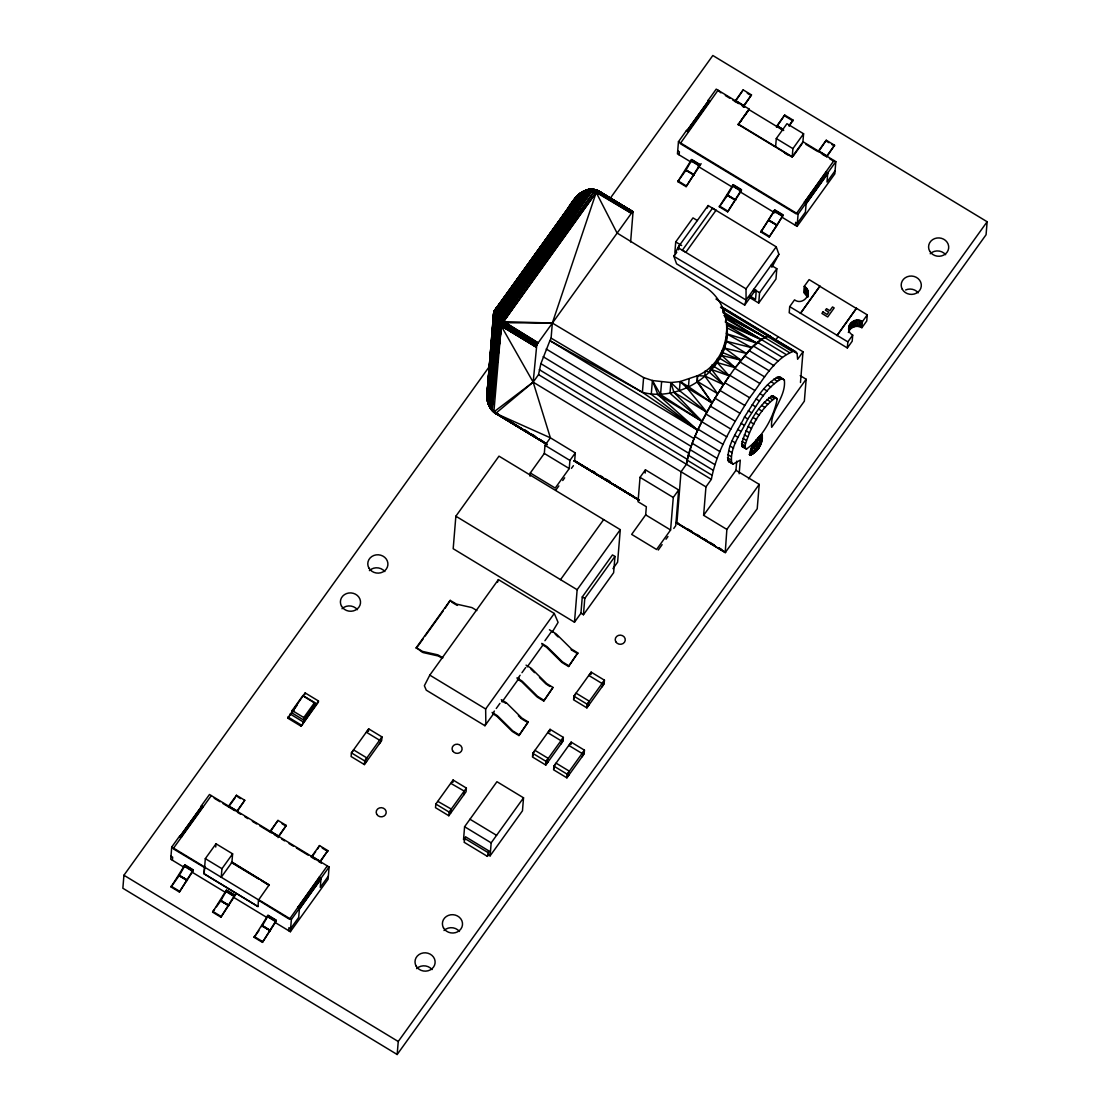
<?xml version="1.0" encoding="UTF-8"?>
<svg xmlns="http://www.w3.org/2000/svg" width="1110" height="1110" viewBox="0 0 1110 1110"><rect width="100%" height="100%" fill="white"/><g stroke="black" fill="none" stroke-linecap="round" stroke-linejoin="round"><path stroke-width="1.5" d="M492.285 333.624L487.235 391.761L493.589 313.506L496.434 308.483L493.95 311.938L487.054 392.982L487.262 399.6L490.093 407.758L487.665 401.834L487.831 392.371L487.235 399.711L489.094 405.913L492.632 411.061L495.865 413.628L546.148 443.917M494.491 312.243L487.318 399.78L493.95 311.938L574.286 199.328C579.587 191.406 591.311 185.897 599.858 191.822L633.047 211.774L630.619 242.035M487.831 386.349L487.262 399.6M487.956 388.181C485.472 397.13 487.512 408.411 495.865 413.628C487.526 408.466 485.445 397.172 487.9 388.25M536.296 346.223L503.066 326.076C496.919 323.426 490.01 314.199 496.434 308.483C491.536 312.992 496.864 321.4 501.817 323.926L536.754 345.168L533.161 382.145L550.38 437.812L575.299 452.922L574.633 461.052M677.78 522.879L676.864 523.296L681.027 471.764L686.424 464.257C690.018 442.182 701.534 422.369 712.079 402.972L697.413 381.438L697.496 375.735C731.268 360.833 737.276 310.717 707.514 288.614L617.035 232.989L596.223 192.502C581.765 185.536 570.485 202.228 565.462 213.203M761.141 439.865L761.058 441.169L762.306 438.658L762.223 434.967L761.46 434.718C756.118 439.227 748.764 448.648 750.277 455.1C756.174 452.797 759.851 447.344 761.765 441.572L762.348 435.647L760.378 445.568L758.102 448.995L750.776 454.864L756.909 450.382L756.659 445.984L754.467 442.696M547.258 444.638L494.116 412.393L488.303 403.957L494.436 318.417L503.066 326.076L536.144 346.667L501.262 325.438C495.948 322.913 491.231 315.726 494.866 310.106L576.77 196.498L494.671 311.105C492.091 316.711 496.461 323.079 501.29 326.062L536.047 347.028L501.221 325.882L499.777 324.925L499.958 323.426L591.63 191.114L592.934 190.518L599.081 191.877L633.047 211.774L598.04 190.712C588.314 186.355 577.464 193.168 572.746 201.77L565.129 213.189M493.95 311.938L493.839 316.752L497.766 323.135L536.144 346.667L498.792 324.092L498.556 322.219L500.388 319.541L495.56 313.977L583.374 192.155C588.134 189.657 594.405 188.644 599.081 191.877L632.547 211.83L599.539 191.572C591.783 186.633 581.418 190.573 576.007 197.219M493.548 315.032L495.754 308.941L494.089 313.173L496.503 319.167L496.142 321.109M496.434 308.483L494.907 309.981L576.978 196.179L586.08 190.268L584.387 191.308L592.421 189.505L599.858 191.766C593.892 187.909 585.594 189.075 580.294 193.681L494.671 311.688L496.156 315.309L498.237 317.224L496.503 319.167L494.63 317.557L495.185 316.322L583.374 192.155C586.871 188.395 595.265 189.144 599.705 191.558L632.769 211.705L597.874 190.615L596.153 192.46L593.725 191.558L501.54 320.873L504.162 323.87L537.393 344.003L536.754 345.168L496.406 321.609L495.324 318.792L583.374 192.155C587.87 189.047 594.71 188.492 599.525 191.572L633.088 211.954M494.033 317.266L494.56 318.542C493.312 309.454 497.863 320.124 500.235 322.774L496.184 320.041L493.839 316.752L494.519 310.911L580.044 193.82C585.303 189.352 593.392 188.381 599.525 191.572L597.763 190.615L599.525 191.572M762.223 434.967L762.306 438.658M487.554 392.454L487.748 390.248L486.943 395.84L487.748 390.248L487.734 399.212M487.817 394.591L487.873 399.142M574.286 199.328L581.737 192.46L588.952 190.753L596.306 192.21L552.336 323.052L551.101 338.134L549.908 340.659L642.399 392.316C681.748 402.916 730.81 369.131 727.105 326.34L726.495 333.735L751.775 347.721L764.707 337.121L767.801 336.025L770.187 336.191L771.811 337.634M486.943 395.965L493.742 316.183L487.137 398.837L490.162 407.758L496.031 413.614C488.025 409.007 486.027 398.934 487.54 390.373M494.713 412.185L499.458 415.057L492.757 411.033L488.4 404.012L496.406 321.609L488.247 403.499L494.089 317.46L487.623 401.459L490.134 407.731L496.031 413.614L491.314 409.479L493.339 410.644M487.318 399.78L493.562 314.754M488.886 379.176L488.4 384.282L488.899 377.511M489.441 370.726L490.12 362.262M490.523 357.17L491.217 348.693M491.619 343.614L492.299 335.137M492.715 330.045L493.395 321.567M493.797 316.489L494.214 311.397M490.218 365.37L123.931 875.249L122.863 888.25L397.172 1054.5L986.068 234.751L987.137 221.75L712.828 55.5L609.626 199.162M275.447 922.688L290.362 931.72L328.102 879.189L329.101 866.993L209.471 794.496L201.382 805.749L203.213 806.859L201.59 806.346L179.751 836.663L181.651 836.884L179.82 835.774L171.731 847.027L170.732 859.223L184.177 867.368M172.397 860.236L172.647 857.184L170.982 856.171M171.065 886.973L184.954 864.857L193.251 869.893L179.376 892.01L171.065 886.973L179.279 875.485M179.751 836.663L179.82 835.774M201.382 805.749L201.59 806.346M232.614 853.854L221.945 868.714L221.237 877.247L231.907 862.387L232.614 853.854L216.006 843.78L205.322 858.64L204.087 873.681L257.978 906.551L203.976 873.834L204.656 866.771M211.233 796.411L211.302 795.606L173.562 848.137L173.493 848.956L204.587 867.59M215.728 847.027L216.006 843.78M212.607 912.156L226.482 890.026L234.793 895.062L220.918 917.179L212.607 912.156L214.521 909.492M236.388 796.05L236.458 795.246L244.755 800.282L237.041 811.743M254.134 937.326L268.023 915.195L276.334 920.232L262.446 942.362L254.134 937.326L258.921 930.666M257.978 906.551L258.547 899.641L291.361 919.538L290.362 931.72M231.948 861.984L269.3 885.045L231.907 862.387M278.027 837.62L286.297 825.451L277.986 820.415L270.271 831.889M316.197 705.211L316.295 703.99L303.002 695.928L305.167 692.931L318.459 700.979L318.362 702.2L301.101 726.217L287.809 718.17L302.017 697.316M289.96 715.159L290.071 713.938L303.363 722L303.252 723.221M291.972 712.939L292.18 710.511L302.961 695.498L314.588 702.547L314.394 704.989L303.613 719.988L291.972 712.939L293.942 710.22M301.101 726.217L318.459 700.979M305.07 694.152L305.167 692.931M303.613 719.988L303.807 717.559L314.588 702.547M288.697 930.721L288.947 927.669L290.612 928.682L298.701 917.415L299.45 908.271L297.619 907.175L299.381 909.173L320.943 879.148L319.194 877.15L321.012 878.26L320.263 887.403L328.352 876.137M320.11 862.095L327.839 850.621L319.527 845.584L317.543 849.067M327.214 866.702L327.284 865.883L289.46 919.233L258.588 900.307M351.412 752.871L351.107 756.534L364.399 764.582L381.66 740.564L381.965 736.915L368.673 728.854L351.412 752.871L364.704 760.933L364.399 764.582M368.464 731.296L368.673 728.854M366.564 761.585L364.982 763.43L365.218 760.586L366.855 757.922L353.577 749.874L351.925 752.524M379.495 743.575L381.146 740.911L381.382 738.067L379.773 740.314L366.48 732.267L368.09 730.005M442.335 658.355L438.408 656.024L423.534 652.666A2.969 1.068 35.7 0 1 421.994 652L416.264 647.671L450.23 600.385L456.432 604.09L471.306 607.447A2.969 1.068 35.7 0 1 472.832 608.113L476.856 610.556M397.172 1054.5L398.24 1041.499L987.137 221.75M612.984 568.611L617.604 562.173L620.282 529.664L498.987 456.154L455.863 516.206L453.185 548.715L574.481 622.224L580.946 613.219L582.278 596.958L612.47 554.931L614.968 556.443L613.636 572.691L583.444 614.732L580.946 613.219M450.23 600.385L445.165 608.155M435.814 804.029L435.522 807.678L448.815 815.739L466.061 791.721L466.366 788.058L453.074 780.011L435.814 804.029L449.106 812.076L448.815 815.739M437.937 801.434L451.27 809.079L450.965 812.742M450.882 783.41L464.202 791.069L463.911 794.718M452.866 782.453L453.074 780.011M486.943 395.84L493.589 313.506M546.8 444.18L494.103 412.323L490.093 407.772L496.725 321.955L488.4 404.012L491.286 409.465L495.712 413.364L547.244 444.597M489.024 403.346L488.386 403.762L489.732 406.857L498.792 324.092L491.758 409.77L501.817 323.926L596.472 191.933L591.63 191.114L500.638 319.333L590.77 191.059L500.208 319L504.162 323.87L537.74 343.42L632.284 212.052M463.522 839.743L464.59 826.728L496.947 781.704L523.531 797.812L522.463 810.813L490.107 855.852L488.442 854.839L488.775 850.857L465.506 836.76L464.105 842.254L487.373 856.351L488.442 854.839M487.373 856.351L488.775 850.857M490.107 855.852L491.175 842.851L523.531 797.812M530.039 476.218L530.303 472.971L544.316 453.449L544.996 445.318L550.38 437.812L495.712 413.364L490.162 407.758M494.408 711.038L492.576 713.591L496.878 716.269L511.682 730.893A2.969 1.068 35.7 0 0 513.111 732.003L518.953 735.541L528.193 721.972L521.866 718.059L507.062 703.435A2.969 1.068 35.7 0 0 505.633 702.325L501.276 699.688M528.193 721.972L518.953 735.541M532.8 753.343L532.495 757.006L545.787 765.054L563.048 741.05L563.353 737.387L550.06 729.325L532.8 753.343L546.092 761.404L545.787 765.054M533.077 755.854L533.313 752.996L534.964 750.346L548.257 758.408L546.606 761.058L546.37 763.902L547.952 762.057M517.385 679.056L521.672 681.748L536.477 696.372A2.969 1.068 35.7 0 0 537.92 697.482L543.761 701.02L552.988 687.451L546.675 683.538L531.87 668.914A2.969 1.068 35.7 0 0 530.427 667.804L526.071 665.154M530.303 472.971L555.222 488.067L569.25 468.559L569.916 460.428L575.299 452.922M552.988 687.451L543.761 701.02M549.852 731.767L550.06 729.325M553.904 766.136L553.599 769.799L566.891 777.846L584.151 753.829L584.443 750.18L571.15 742.118L553.904 766.136L567.196 774.197L566.891 777.846M554.167 768.633L554.403 765.789L556.054 763.139L569.347 771.186L567.696 773.85L567.46 776.695L569.055 774.849M560.883 744.047L562.534 741.383L562.77 738.538L561.16 740.8L547.868 732.739L549.478 730.491M542.179 644.535L546.481 647.213L561.285 661.837A2.969 1.068 35.7 0 0 562.728 662.961L568.556 666.5L577.797 652.93L571.47 649.017L556.679 634.393A2.969 1.068 35.7 0 0 555.236 633.283L549.422 629.759M574.481 622.224L577.144 589.715L620.282 529.664M573.884 696.15L573.592 699.813L586.885 707.875L604.131 683.857L604.437 680.194L591.144 672.133L573.884 696.15L587.176 704.212L586.885 707.875M568.556 666.5L577.797 652.93M574.161 698.662L574.397 695.817L576.048 693.153L589.341 701.215L587.689 703.865L587.454 706.709L589.035 704.864M570.956 744.56L571.15 742.118M583.444 614.732L584.776 598.47L614.968 556.443M581.987 756.84L583.638 754.176L583.874 751.331L582.264 753.579L568.972 745.532L570.582 743.27M590.936 674.575L591.144 672.133M601.981 686.854L603.632 684.19L603.868 681.346L602.244 683.607L588.952 675.546L590.575 673.298M643.606 377.58L652.402 380.536L657.925 394.688L697.788 430.278L642.399 392.316L643.606 377.58L552.336 323.052L503.302 321.65L501.789 320.61L538.114 342.865L503.621 321.498L496.989 316.336L589.896 189.422M640.04 477.328L638.042 501.706L646.339 506.743L645.673 514.873L631.659 534.396L656.579 549.492L670.593 529.983L673.27 497.46L678.668 489.968L645.437 469.821L640.04 477.328L673.27 497.46M740.953 360.167L723.012 352.716L722.055 351.162L721.708 355.45L740.953 360.167L724.761 348.138L726.87 334.845L726.328 341.242L751.775 347.721L735.167 367.688L723.401 384.601L704.767 375.971L697.496 375.735L680.139 381.576L670.884 382.562L652.402 380.536L651.265 394.327L697.788 430.278L549.908 340.659L540.875 363.65L538.544 374.639L533.161 382.145L495.712 413.364L492.646 410.922M645.16 473.068L645.437 469.821M748.959 109.834L749.028 109.016L716.214 89.133L708.125 100.386L709.942 101.496L708.333 100.982L686.479 131.313L688.38 131.521L686.549 130.411L678.46 141.678L677.461 153.86L690.906 162.005M679.126 154.873L679.375 151.82L677.711 150.821M677.794 181.61L691.683 159.493L699.994 164.53L686.105 186.647L677.794 181.61L685.453 170.954M679.389 390.581L680.139 381.576L686.646 387.556L706.862 412.282L679.389 390.581L670.884 382.562L673.937 392.329L702.075 421.439L660.547 394.605L661.574 382.215M674.88 252.234L675.726 241.911L692.987 217.893L697.413 220.571M686.479 131.313L686.549 130.411M678.571 249.792L678.918 245.546M670.884 382.562L670.01 393.287L702.075 421.439L657.925 394.688M708.125 100.386L708.333 100.982M678.668 489.968L675.726 525.724L673.784 528.429M717.282 362.651L735.167 367.688L720.001 358.502L717.615 358.585L717.282 362.651L729.284 375.874L711.94 365.259L711.579 369.547L723.401 384.601L712.079 402.972L688.464 386.668L689.074 379.287M697.496 375.735L696.997 381.743L712.079 402.972L686.646 387.556M712.537 208.222L716.033 210.345M719.336 206.793L733.224 184.662L741.522 189.699L727.647 211.83L719.336 206.793L727.549 195.291M736.721 461.149L735.958 470.293L759.226 484.39L757.214 508.769L725.218 552.586L726.87 529.414L703.615 515.317L705.946 486.874L711.343 479.367C716.935 449.522 733.849 423.174 749.625 397.727C762.612 381.327 773.504 358.391 794.233 351.079L797.063 353.396L797.618 359.279L803.002 351.773L715.978 299.034M738.178 124.847L749.028 109.016M743.228 107.073L751.484 94.919L743.187 89.882L735.181 101.718M725.51 322.399L725.884 317.89M739.163 473.762L740.287 460.109L733.183 464.008L728.507 461.483C725.746 445.707 738.108 430.749 744.491 416.958C754.176 402.652 762.695 385.114 778.429 376.692L784.34 379.967C786.421 397.005 769.896 410.242 771.644 427.267L806.151 379.231L800.227 375.652M760.877 231.962L774.752 209.846L783.063 214.868L777 225.399L769.174 236.999L760.877 231.962L774.683 210.65M748.459 296.828L758.727 303.044L759.573 292.721L776.82 268.703L771.089 265.234M782.175 217.324L797.091 226.371L834.831 173.826L835.83 161.63L803.016 141.747L802.849 142.704L803.584 133.769L786.962 123.696L776.292 138.556L775.585 147.089L738.205 124.431L748.875 109.571L783.383 130.494M776.445 127.22L784.714 115.052L793.026 120.088L789.127 126.235M776.82 268.703L775.973 279.026L758.727 303.044M803.584 133.769L792.901 148.629L792.207 157.162L776.972 147.935M795.426 225.358L795.676 222.305L797.341 223.318L805.43 212.065L806.179 202.908L804.348 201.812L806.11 203.81L827.671 173.784L825.923 171.786L827.755 172.896L826.992 182.04L835.081 170.773M819.901 286.144L800.476 313.367L819.901 286.144L809.107 279.609L804.25 286.352C814.338 292.041 803.238 306.291 794.538 299.866L789.696 306.624L789.196 312.715L847.346 347.957L852.202 341.214L852.702 335.109C842.615 329.434 853.715 315.171 862.401 321.609L861.901 327.7C857.197 324.675 849.788 326.853 848.359 332.5M797.091 226.371L798.09 214.175L827.463 173.188M804.25 286.352L803.751 292.457L807.414 296.953L807.927 290.848M804.972 293.345L805.471 287.254M806.013 294.414L806.512 288.309M806.831 295.621L807.345 289.53M800.476 382.506L803.002 351.773M807.872 296.814L808.246 292.235M808.052 296.703L808.302 293.664M806.151 379.231L804.348 401.182L748.459 478.965M818.542 151.695L826.256 140.235L834.567 145.257L826.562 157.107M848.609 329.462L848.859 326.409M847.346 347.957L847.846 341.866L852.702 335.109M848.845 331.168L849.344 325.063M849.566 329.92L850.08 323.829M850.524 328.824L851.023 322.719M851.689 327.88L852.189 321.789M852.993 327.145L853.507 321.054M854.436 326.645L854.936 320.54M856.462 308.302L837.023 335.525L856.462 308.302L867.257 314.851L866.757 320.943L861.901 327.7M855.963 326.368L856.462 320.263M857.517 326.34L858.016 320.235M859.057 326.562L859.556 320.457M860.528 327.02L861.027 320.915M488.247 403.499L495.268 319.833M488.123 382.936L490.01 360.792M490.287 357.392L491.161 347.166M491.452 343.767L492.327 333.541M492.618 330.142L493.339 321.623M488.372 384.254L488.955 377.4M489.538 370.532L490.12 363.678M490.703 356.823L491.133 351.676M491.869 343.101L492.299 337.953M493.034 329.379L493.464 324.245M496.725 321.955L489.163 405.941M492.576 330.211L493.464 319.944M488.012 391.996L487.29 394.799L487.692 390.276L487.706 396.894L487.831 392.371L487.082 394.952M488.677 383.144L488.997 379.717M489.69 370.657L490.023 367.257M497.183 322.358L499.112 318.459M489.732 406.857L497.766 323.135L501.415 324.897M498.792 324.092L491.286 409.465M492.188 410.312L501.29 326.062L491.758 409.77L499.736 324.758L498.39 323.593M731.823 463.494C729.076 447.719 741.424 432.761 747.807 418.969C757.492 404.664 766.011 387.126 781.759 378.704L783.327 378.885M756.271 440.032L759.184 446.928L754.842 451.215L752.15 452.811L749.638 452.63L754.786 449.703L759.074 445.471L761.626 440.184L760.059 435.619L758.907 439.657L756.271 440.032L755.813 443.972L751.428 448.121L752.15 452.811L750.277 455.1M494.2 316.114L495.615 317.973L494.519 310.911L494.075 312.215L495.754 308.941M489.094 405.913L490.093 405.206M686.424 464.257C692.848 431.54 711.774 402.791 729.714 375.249L754.634 390.359M486.943 395.243L487.845 401.584L487.235 392.662L487.29 394.799M488.4 404.012L487.678 401.778M741.633 443.861C746.891 425.81 756.77 406.704 772.31 395.743L777.236 399.059C773.531 417.971 762.182 437.52 746.614 448.953L742.257 446.664L741.633 443.861L744.949 445.873L745.587 448.676M744.949 445.873C750.207 427.822 760.086 408.716 775.64 397.755L776.667 398.018M723.012 352.716L725.163 343.184L724.761 348.138L746.517 353.479L726.328 341.242M487.068 392.968L487.512 399.35L487.221 394.855L487.47 397.005M597.971 190.643C594.044 189.297 587.592 188.117 584.734 191.642L497.016 315.934M707.417 208.056L708.097 205.53L776.223 246.808L778.915 254.343L771.866 267.274M708.097 205.53L677.905 247.558L673.881 256.299L676.573 263.819L744.699 305.097L746.073 300.047L746.031 288.85L776.223 246.808M720.001 358.502L722.055 351.162M584.734 191.642L497.224 316.183L587.551 189.935L595.862 189.935M578.726 194.569L580.419 193.209L573.135 201.368L578.033 195.291L585.83 190.337M761.765 441.572L759.559 446.553L758.283 447.288M497.502 582.375L498.404 579.614L554.279 613.469L558.094 622.391L552.364 631.895M498.404 579.614L429.792 675.13L424.367 685.716L426.268 690.17L484.945 725.732L485.833 722.971L485.653 708.985L554.279 613.469M494.241 311.216L494.13 316.35M590.839 190.781C592.962 186.272 595.335 191.697 596.153 192.46M723.401 384.601L709.151 372.017L711.94 365.259M753.551 452.256L753.093 453.352L754.564 452.339L754.786 449.703L753.246 444.708L755.813 443.972L758.907 439.657L758.172 437.562L759.837 437.201L760.974 438.714L759.975 441.35L756.659 445.984L750.596 449.966L752.122 451.284M497.224 316.183L588.91 191.003L498.779 317.765L589.341 190.962L591.019 190.296L596.653 191.669L631.632 212.745L596.472 191.933L592.698 191.045L593.892 189.505L597.638 190.656M714.118 366.688L717.615 358.585M495.018 309.745L493.825 313.672L497.571 320.374L493.881 314.962L494.907 316.808L494.283 315.892M568.264 209.082L572.746 201.77L564.921 213.106M587.787 189.782L589.632 189.532C586.593 187.673 569.721 201.243 580.294 193.681L495.185 313.242L494.255 311.966L494.394 315.67L493.894 313.506L495.92 317.446L500.61 322.094L536.754 345.168M571.928 203.407L576.978 196.179L581.737 192.46L591.13 190.074L597.333 190.864M179.542 875.027L184.815 865.772M536.505 345.723L503.274 325.577L501.817 323.926L504.162 323.87L499.403 320.624L495.365 316.1M727.813 194.847L733.155 185.481M220.821 900.654L226.426 890.844M573.135 201.368L576.978 196.179M572.691 202.117L577.353 196.095L572.94 201.493M537.393 344.003L503.08 321.942L498.723 317.71L588.91 191.003M685.73 170.552L691.613 160.298M495.324 318.792L498.82 321.581L494.699 312.451L494.408 313.991M494.227 311.327L576.77 196.498M267.954 916.014L261.793 926.67M559.412 221.75L563.228 216.034M573.537 200.688L576.936 196.206M550.56 234.224L552.489 231.393M558.274 222.93L563.103 215.881M565.032 213.065L572.746 201.77M548.312 237.193L552.211 231.532M556.124 225.857L562.964 215.95M501.789 320.61L503.565 321.47L594.53 191.517M193.196 870.698L179.376 892.01M741.466 190.518L727.647 211.83M276.265 921.05L262.446 942.362M503.565 321.47L596.223 192.502L631.257 213.203L596.472 191.933M180.222 836.357L201.784 806.332M686.951 130.994L708.527 100.968M180.458 836.385L202.02 806.359M687.187 131.022L708.749 100.996M180.722 836.454L202.298 806.429M687.451 131.091L709.026 101.066M181.013 836.551L202.589 806.54M687.756 131.202L709.318 101.177M181.332 836.704L202.894 806.679M688.061 131.341L709.623 101.315M287.809 718.17L289.252 716.158M290.959 713.772L296.939 705.461M244.755 800.282L236.832 811.257L228.535 806.221L236.458 795.246M751.484 94.919L743.575 105.894L735.264 100.857L743.187 89.882M228.729 806.706L235.431 797.382M701.118 163.683L686.105 186.647M740.106 122.142L742.049 119.436M743.991 116.744L747.876 111.333M676.781 252.248L673.881 256.299L746.073 300.047L778.915 254.343M712.551 208.139L682.345 250.25L685.855 252.289L716.047 210.262M286.297 825.451L278.374 836.427L270.063 831.39L277.986 820.415M783.729 130.231L776.806 126.027L784.714 115.052M216.436 906.828L220.252 901.5M235.917 894.216L220.918 917.179M789.196 125.416L793.026 120.088M416.194 648.49L423.188 638.75M425.185 635.975L443.167 610.944M269.328 884.642L258.616 899.905L204.628 867.174M803.016 141.747L792.235 156.76L738.233 124.029M793.137 156.219L801.878 144.064M555.93 489.968L558.843 485.916M562.728 480.519L564.671 477.813M571.456 468.351L573.398 465.659M364.704 760.933L381.965 736.915M327.839 850.621L319.916 861.596L311.605 856.559L319.527 845.584M834.567 145.257L826.645 156.232L818.334 151.21L826.256 140.235M312.756 855.727L315.628 851.731M769.174 236.999L782.994 215.687L774.336 210.47M297.938 907.37L319.5 877.358M804.667 202.006L826.242 171.994M298.243 907.605L319.805 877.58M804.972 202.242L826.548 172.216M298.521 907.841L320.096 877.816M805.263 202.478L826.825 172.452M298.784 908.091L320.346 878.066M805.513 202.728L827.075 172.702M298.992 908.341L320.568 878.315M805.721 202.977L827.297 172.952M291.361 919.538L320.734 878.551M321.012 878.26L329.101 866.993M827.755 172.896L835.83 161.63M299.367 908.993L320.859 878.773M806.096 203.629L827.588 173.41M744.699 305.097L755.771 289.696M560.536 579.642L603.673 519.591M496.253 708.485L499.916 703.379M518.301 677.78L520.132 675.227M521.964 672.688L525.627 667.582M544.941 640.706L551.351 631.77M484.945 725.732L494.006 713.12M502.053 701.922L519.161 678.113M527.208 666.902L543.303 644.494M775.39 340.423L778.082 336.677M449.106 812.076L466.366 788.058M658.258 550.047L662.129 544.635M666.014 539.238L667.956 536.532M703.615 515.317L735.958 470.293M546.092 761.404L563.353 737.387M587.176 704.212L604.437 680.194M862.401 321.609L867.257 314.851M726.87 529.414L759.226 484.39M567.196 774.197L584.443 750.18M494.671 311.105L578.379 194.847M494.671 311.508L580.294 193.681L578.033 195.291M583.374 192.155L495.185 313.242L582.403 192.529L585.303 191.003M501.026 302.336L495.781 308.913L512.168 287.115M517.302 280.303L521.395 274.85M228.702 806.026L237.11 810.938M795.925 351.787L769.299 335.969C753.634 340.215 744.865 356.754 734.737 368.27L759.656 383.38M495.781 308.913L504.19 297.938M508.394 292.443L512.584 286.963M494.63 310.522L495.657 309.204M488.303 403.873L490.287 407.62L489.191 405.774M502.83 300.366L507.103 294.955M508.38 293.123L510.489 290.501M759.559 446.553L760.586 442.932L758.907 439.657M756.909 450.382L755.188 451.603M758.102 448.995L758.865 448.107M487.72 401.709L487.29 399.531M752.4 453.518L751.678 454.198L753.981 453.06L750.776 454.864M487.346 399.475L487.845 401.584M577.533 195.943C583.111 189.879 592.462 187.326 599.858 191.822M677.627 523.032L676.822 522.976M579.628 194.125L577.394 195.984L584.165 191.031M533.161 382.145L493.867 411.907L501.29 326.062L533.161 382.145L705.946 486.874M580.599 193.417C585.913 188.631 593.753 188.589 599.802 191.642M491.605 409.299L493.159 410.783L491.48 409.382M759.212 444.833L760.544 443.917M582.306 192.002L580.918 193.154L584.415 191.031M488.566 403.61L490.412 407.537L491.147 407.051M585.622 190.476L580.252 193.293L583.832 191.156M588.244 190.129L594.474 189.838M580.918 193.154L582.764 192.016M749.375 454.184L752.15 452.811L749.389 454.42L751.914 453.921L749.5 454.864M581.848 192.266L583.582 191.419M591.602 189.727L592.296 189.422M599.705 191.558L592.421 189.505M583.666 191.322L585.442 190.712M752.455 446.137L753.718 445.721M587.065 190.948L593.059 190.282L599.081 191.877L631.965 212.357L596.653 191.669L592.698 191.045M595.848 192.307L594.405 191.794M593.614 189.616L587.551 189.935L593.337 189.893L597.166 191.017M494.671 311.688L495.74 315.67L497.488 317.821L498.723 317.71L498.598 318.931L502.192 323.232M751.428 448.121L754.412 447.857M587.343 190.199L596.819 191.433L631.965 212.357L597 191.211L589.285 189.921M588.036 189.727L590.312 189.477M589.507 189.63L595.432 190.171M589.771 189.449L591.63 189.449M552.336 323.052L504.883 322.719L499.875 320.041L496.989 316.336M592.809 190.767L596.819 191.433M709.151 372.017L705.169 371.017L704.767 375.971L717.629 393.689L697.413 381.438M742.257 446.664L746.614 448.953M500.124 319.777L501.845 320.277L500.388 319.541M726.495 333.735L756.618 343.032L726.55 324.814M594.377 189.699L598.151 190.948M711.579 369.547L729.284 375.874M728.507 461.483L733.183 464.008M726.786 324.439L760.947 339.48L724.969 316.988M494.505 315.448L497.738 320.068L501.998 323.579L537.06 344.586M725.441 321.955L760.947 339.48L725.579 318.681M498.362 323.357L503.066 326.076L496.114 320.596M726.648 327.672L756.618 343.032M723.956 315.49L764.707 337.121L723.304 312.035M724.663 315.171L764.707 337.121L724.275 313.741M501.318 325.175L497.155 321.858M501.651 324.259L496.184 320.041M551.101 338.134L642.399 392.316M632.547 211.83L597.485 190.74L599.081 191.877M574.161 460.858L639.027 500.069L575.632 461.51M747.266 93.212L750.041 94.891M784.659 115.87L792.956 120.907M826.187 141.039L828.962 142.718M831.723 144.397L834.498 146.076M735.528 100.538L743.839 105.575M777.069 125.707L782.605 129.065M818.597 150.877L826.908 155.913M776.889 125.943L782.508 129.19M720.917 92.838L718.031 90.243L680.222 143.592L796.203 213.883L834.012 160.52L833.943 161.339L829.517 158.661M725.343 95.529L729.769 98.207M732.725 99.997L738.622 103.577M741.577 105.367L744.533 107.157M805.902 144.342L817.709 151.501M822.135 154.179L825.091 155.969M776.292 138.556L792.901 148.629M784.867 153.152L787.795 154.914M678.46 141.678L798.09 214.175M691.475 159.798L699.772 164.835M733.002 184.968L741.313 190.004M774.544 210.137L782.855 215.174M691.252 160.118L699.564 165.154M732.794 185.287L741.105 190.323M691.058 160.451L699.356 165.473M732.586 185.62L740.897 190.656M774.128 210.789L782.439 215.826M690.864 160.783L699.161 165.82M732.392 185.953L740.703 190.989M773.934 211.122L782.245 216.159M698.259 166.472L732.128 186.993M739.482 191.447L774.822 212.87M727.327 194.888L735.639 199.925M768.869 220.071L777.18 225.094M727.244 195.041L735.555 200.077M768.786 220.21L777.083 225.247M685.522 170.149L693.916 175.047M727.05 195.318L735.458 200.216M768.592 220.501L777 225.399M677.863 180.805L686.174 185.842M719.405 205.974L727.702 211.011M760.933 231.144L769.244 236.18M819.888 286.352L856.434 308.511M789.696 306.624L847.846 341.866M675.726 241.911L681.637 245.49M759.573 292.721L753.843 289.252L753.301 290.626L756.118 292.332L755.535 299.409L749.777 295.912M677.905 247.558L746.031 288.85M721.389 306.624L770.187 336.191M721.542 307.165L794.233 351.079M778.013 341.852L789.737 348.956M792.665 350.732L797.063 353.396M720.487 307.345L767.801 336.025M767.066 336.191L791.985 351.287M764.318 337.329L789.238 352.425M761.099 339.369L786.019 354.465M757.464 342.282L782.383 357.392M753.44 346.043L778.36 361.152M749.097 350.58L774.017 365.69M744.491 355.852L769.41 370.962M784.34 379.967L779.997 376.873M778.429 376.692L781.759 378.704M776.348 377.442L779.678 379.454M773.795 379.093L777.111 381.105M739.676 361.777L764.596 376.873M770.826 381.604L774.142 383.616M767.496 384.934L770.812 386.946M763.888 389L767.204 391.011M772.31 395.743L775.64 397.755M777.236 399.059L773.351 396.006M770.839 396.256L774.156 398.268M768.966 397.519L772.296 399.544M760.072 393.731L763.403 395.743M766.76 399.517L770.076 401.529M764.277 402.181L767.607 404.193M756.146 399.003L759.476 401.015M724.705 382.631L749.625 397.727M761.599 405.427L764.915 407.439M752.192 404.72L755.508 406.732M758.81 409.146L762.126 411.158M719.752 390.29L744.671 405.4M755.979 413.239L759.309 415.251M748.265 410.742L751.595 412.754M753.218 417.582L756.534 419.594M714.923 398.143L739.843 413.253M744.491 416.958L747.807 418.969M750.582 422.036L753.912 424.048M748.168 426.476L751.498 428.488M740.925 423.229L744.241 425.241M710.303 406.08L735.222 421.19M746.059 430.749L749.375 432.761M737.65 429.404L740.967 431.415M744.297 434.745L747.613 436.757M673.937 392.329L706.862 412.282M705.946 414.002L730.866 429.098M742.951 438.325L746.267 440.337M734.737 435.37L738.053 437.382M742.049 441.392L745.365 443.403M741.702 445.637L745.018 447.649M701.895 421.772L726.828 436.882M732.253 440.989L735.569 443.001M730.241 446.137L733.571 448.149M698.232 429.32L723.151 444.416M728.757 450.702L732.087 452.727M727.827 454.6L731.157 456.612M694.985 436.521L719.904 451.617M727.466 457.736L730.796 459.748M502.844 322.233L537.74 343.42M546.217 349.012L694.097 438.63M727.702 460.053L731.018 462.065M692.21 443.279L717.129 458.388M543.178 356.726L691.058 446.345M689.934 449.522L714.854 464.632M540.875 363.65L688.741 453.269M688.2 455.142L713.12 470.252M539.307 369.658L687.187 459.276M687.021 460.081L711.94 475.191M538.544 374.639L711.343 479.367M524.808 429.917L527.75 431.707M532.176 434.385L535.117 436.175M592.532 470.973L595.487 472.749M599.899 475.427L602.841 477.217M605.796 479.007L610.209 481.671M688.006 529.082L692.376 531.732M696.761 534.396L699.688 536.158M704.059 538.808L706.987 540.584M709.9 542.36L714.285 545.01M718.669 547.66L721.583 549.436M521.547 428.446L509.781 421.3L536.213 437.409L524.503 430.222M543.636 441.835L539.224 439.158L543.567 441.891M574.564 460.567L589.285 469.488M592.227 471.278L596.639 473.956M599.594 475.732L611.374 482.878M614.316 484.668L626.096 491.799M629.037 493.589L633.449 496.267M636.405 498.043L639.346 499.833M494.547 412.296L504.87 418.567M507.825 420.357L546.148 443.612M677.488 523.157L715.45 546.162M718.364 547.924L725.676 552.35M639.304 500.249L573.745 460.65L638.68 500.18M675.99 522.477L725.427 552.516M676.822 523.212L725.218 552.586M544.996 445.318L569.916 460.428M544.316 453.449L569.25 468.559M645.673 514.873L670.593 529.983M455.863 516.206L577.144 589.715M582.278 596.958L584.776 598.47M571.886 650.196L577.727 653.735M541.708 643.398L546.064 646.034A2.969 1.068 35.7 0 1 547.508 647.144L562.423 661.865L568.625 665.681M451.617 602.078L455.96 604.714M547.091 684.717L550.005 686.493M516.899 677.919L521.27 680.555A2.969 1.068 35.7 0 1 522.699 681.679L537.615 696.4L543.831 700.202M442.876 657.841L438.866 655.399A2.969 1.068 35.7 0 0 437.34 654.733L422.577 651.417L416.264 647.671M501.748 700.826L505.688 703.227M522.283 719.252L526.667 721.902M492.105 712.44L496.461 715.09A2.969 1.068 35.7 0 1 497.904 716.2L512.806 730.921L519.022 734.737M429.792 675.13L485.653 708.985M292.18 710.511L303.807 717.559M469.988 819.236L496.572 835.344M287.906 716.949L301.199 724.996M464.59 826.728L491.175 842.851M464.438 838.272L487.692 852.369M237.762 796.897L240.537 798.576M282.079 823.745L284.84 825.424M322.233 848.082L327.769 851.439M270.341 831.071L278.638 836.107M311.868 856.24L320.179 861.277M214.175 798.201L220.044 801.753M222.985 803.529L234.723 810.647M237.665 812.437L240.593 814.213M245.005 816.877L247.932 818.653M252.345 821.331L256.743 823.995M259.685 825.771L271.423 832.888M274.364 834.678L277.292 836.454M281.704 839.118L284.632 840.894M289.044 843.572L293.442 846.236M296.384 848.012L308.122 855.13M311.064 856.92L315.462 859.584M318.403 861.36L321.331 863.136M231.324 862.456L259.046 879.259M261.96 881.021L269.258 885.447M205.322 858.64L221.945 868.714M171.731 847.027L204.545 866.924M184.732 865.162L193.043 870.198M226.274 890.331L234.585 895.368M267.815 915.5L276.126 920.537M184.524 865.481L192.835 870.517M226.065 890.65L234.376 895.687M267.607 915.819L275.904 920.856M184.329 865.814L192.627 870.837M225.857 890.983L234.168 896.02M267.399 916.152L275.71 921.189M184.121 866.147L192.432 871.183M225.663 891.316L233.974 896.353M267.205 916.485L275.516 921.522M191.53 871.836L225.385 892.357M234.224 897.712L266.608 917.332M220.599 900.252L228.91 905.288M262.14 925.421L270.438 930.457M262.043 925.574L270.354 930.61M178.876 875.374L187.188 880.41M261.96 925.726L270.257 930.749L261.863 925.851M178.793 875.512L187.09 880.549M220.321 900.682L228.632 905.718M171.134 886.168L179.445 891.205M212.676 911.338L220.973 916.374M254.204 936.507L262.515 941.544M123.931 875.249L398.24 1041.499M574.439 460.664L639.138 500M680.139 381.576L688.464 386.668M555.167 634.087L558.108 636.904M494.699 312.451L495.74 315.67M502.622 322.552L494.783 315.032M501.526 324.592L495.49 318.251M500.083 323.107L496.364 319.458M721.708 355.45L735.167 367.688M530.844 668.983L534.548 672.646M539.474 677.516L545.648 683.607A2.969 1.068 35.7 0 0 546.328 684.204M518.37 715.7L520.84 718.128M501.998 323.579L497.488 317.821M503.829 324.453L498.848 318.695L500.208 319L589.091 190.296M500.416 322.441L496.156 315.309M591.019 190.296L591.63 191.114M771.006 336.677L772.144 338.3M652.402 380.536L660.547 394.605M759.323 436.299L759.837 437.201M494.63 317.557L494.089 316.586L494.56 318.057M490.731 407.315L488.705 403.527L489.399 405.622M490.412 407.537L488.705 403.527M494.852 313.506L495.115 314.643M487.623 401.459L487.137 398.837M723.623 313.131L723.234 309.69L723.345 313.034M493.7 313.089L493.756 313.852M930.208 253.746A10.073 9.171 4.7 0 1 945.623 254.689M905.621 289.974A10.073 9.171 4.7 0 1 918.234 292.818M416.625 968.641A10.073 9.171 4.7 0 1 432.054 969.585M444.014 930.513A10.073 9.171 4.7 0 1 459.443 931.457M369.408 570.609A10.073 9.171 4.7 0 1 384.823 571.553M342.019 608.738A10.073 9.171 4.7 0 1 357.434 609.681M457.5 605.38A2.969 1.068 35.7 0 1 456.765 605.144M571.497 649.947A2.969 1.068 35.7 0 1 571.123 649.669M521.52 718.725A2.969 1.068 35.7 0 1 521.173 718.434M761.488 435.966L760.974 438.714L760.947 434.954L762.154 437.326L761.46 434.718L761.488 435.966M584.54 191.059L586.344 190.296L584.54 191.059M187.368 880.119L178.974 875.221L187.368 880.119M694.097 174.756L685.702 169.872L694.097 174.756M228.813 905.441L220.418 900.543L228.813 905.441M822.982 311.938L821.913 313.436L827.713 316.947L834.179 307.942L832.528 306.943L829.822 310.689L826.506 308.677L825.424 310.176L828.754 312.188L827.13 314.449L822.982 311.938M495.532 309.357L494.866 310.106L495.546 309.357M506.826 419.524L502.414 416.847L506.812 419.538M490.551 407.425L489.538 405.538L490.551 407.425M615.759 641.733A5.037 4.593 4.7 0 0 624.472 642.26A5.037 4.593 4.7 0 0 620.504 635.128A5.037 4.593 4.7 0 0 615.759 641.733M376.72 814.282A5.037 4.593 4.7 0 0 385.42 814.809A5.037 4.593 4.7 0 0 381.465 807.678A5.037 4.593 4.7 0 0 376.72 814.282M452.602 750.804A5.037 4.593 4.7 0 0 461.302 751.345A5.037 4.593 4.7 0 0 457.348 744.199A5.037 4.593 4.7 0 0 452.602 750.804M929.68 251.137A10.073 9.171 4.7 0 0 947.094 252.206A10.073 9.171 4.7 0 0 939.171 237.928A10.073 9.171 4.7 0 0 929.68 251.137M902.291 289.266A10.073 9.171 4.7 0 0 919.704 290.334A10.073 9.171 4.7 0 0 911.782 276.057A10.073 9.171 4.7 0 0 902.291 289.266M416.111 966.033A10.073 9.171 4.7 0 0 433.51 967.101A10.073 9.171 4.7 0 0 425.602 952.824A10.073 9.171 4.7 0 0 416.111 966.033M443.5 927.904A10.073 9.171 4.7 0 0 460.9 928.973A10.073 9.171 4.7 0 0 452.991 914.696A10.073 9.171 4.7 0 0 443.5 927.904M368.881 568.001A10.073 9.171 4.7 0 0 386.294 569.069A10.073 9.171 4.7 0 0 378.371 554.792A10.073 9.171 4.7 0 0 368.881 568.001M341.491 606.115A10.073 9.171 4.7 0 0 358.905 607.198A10.073 9.171 4.7 0 0 350.982 592.92A10.073 9.171 4.7 0 0 341.491 606.115"/></g></svg>
